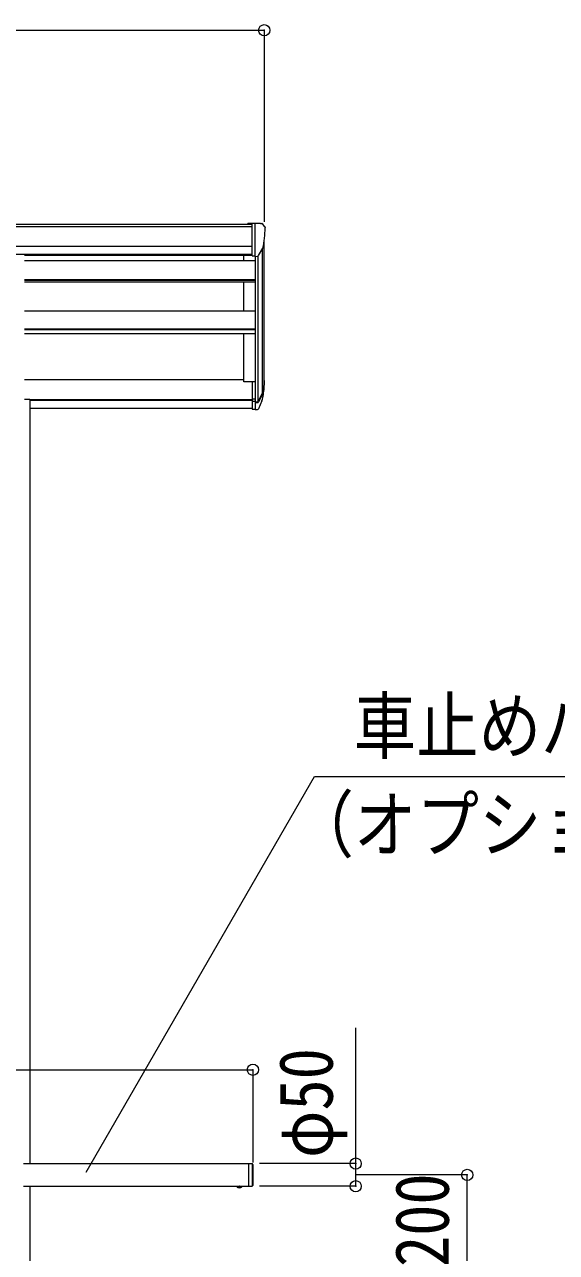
# Model space of a CAD drawing. Units: millimetres at full size; details may follow other scales. Extents: x -6988 to 7066, y -4877 to 4823.
# Drawn here: x 3385 to 4560, y -2601 to 109 of the extents above; entities that cross this region are included whole.
import ezdxf
from ezdxf.enums import TextEntityAlignment as Align

# ---------------------------------------------------------------- set-up
doc = ezdxf.new("R2010")
doc.units = ezdxf.units.MM
doc.header["$LTSCALE"] = 25
doc.header["$PDMODE"] = 32
doc.header["$PDSIZE"] = 25
for name, color, linetype, lineweight in [('0-1_本体', 4, 'Continuous', 9), ('0-2_部品', 7, 'Continuous', 9), ('0-4_TABLE1', 3, 'Continuous', 9), ('0-5_DIM1', 3, 'Continuous', 9), ('0-A_寸法', 6, 'Continuous', 9)]:
    doc.layers.add(name, color=color, linetype=linetype, lineweight=lineweight)
doc.styles.add('ＭＳ ゴシック', font='')
doc.styles.get('ＭＳ ゴシック').set_extended_font_data('MS Gothic')

msp = doc.modelspace()

# ---------------------------------------------------------------- linework, layer by layer
at = {"layer": '0-1_本体'}
for p, q in [((1752.63, -331.04), (3887.63, -331.04)), ((1752.63, -336.39), (3887.63, -336.39)), ((3914.13, -680.56), (3914.13, -367.79)), ((1752.63, -379.92), (3887.63, -379.92)), ((1752.63, -397.59), (3887.63, -397.59)), ((3384.63, -399.96), (3887.63, -399.96)), ((3869.13, -411.22), (3869.13, -399.96)), ((3894.13, -402.42), (3894.13, -678.39)), ((3900.13, -401.95), (3900.13, -722.83)), ((3909.84, -386.59), (3909.84, -704.82)), ((3384.63, -411.22), (3894.13, -411.22)), ((3384.63, -453.14), (3894.13, -453.14)), ((3384.63, -454.64), (3894.13, -454.64)), ((3384.63, -458.84), (3894.13, -458.84)), ((3869.13, -522.57), (3869.13, -458.84)), ((3384.64, -522.57), (3894.13, -522.57)), ((3384.63, -562.02), (3894.13, -562.02)), ((3384.63, -563.49), (3894.13, -563.49)), ((3384.63, -572.75), (3894.13, -572.75)), ((3869.13, -679.22), (3869.13, -572.75)), ((3384.63, -674.42), (3869.13, -674.42)), ((3887.63, -679.22), (3869.13, -679.22)), ((3384.52, -717.24), (3396.52, -717.24)), ((3396.52, -717.24), (3396.52, -2404.69)), ((3396.52, -718.51), (3887.63, -718.51)), ((3396.52, -719.91), (3887.63, -719.91)), ((3396.52, -737.28), (3887.63, -737.28)), ((3396.52, -2454.69), (3396.52, -3179.69))]:
    msp.add_line(p, q, dxfattribs=at)
at = {"layer": '0-2_部品'}
for p, q in [((3887.63, -329.44), (3877.63, -329.52)), ((3877.63, -331.04), (3877.63, -329.52)), ((3887.63, -401.42), (3887.63, -329.44)), ((3906.13, -329.44), (3887.63, -329.44)), ((3894.13, -402.42), (3894.13, -329.44)), ((3906.13, -329.44), (3908.46, -329.58)), ((3909.22, -330), (3913.28, -335.81)), ((3916.13, -338.81), (3916.13, -339.44)), ((3887.63, -401.42), (3894.13, -401.42)), ((3894.13, -402.42), (3899.34, -402.1)), ((3901.75, -400.61), (3911.03, -384.54)), ((3887.63, -678.39), (3887.63, -739.45)), ((3887.63, -678.39), (3894.13, -678.39)), ((3894.13, -678.39), (3894.13, -740.27)), ((3900.56, -722.35), (3910.31, -703.94)), ((3911.73, -704.43), (3901.57, -723.6)), ((3887.63, -716.7), (3894.13, -716.7)), ((3887.63, -722.1), (3894.13, -722.1)), ((3894.13, -723.1), (3899.26, -723.1)), ((3894.13, -725.1), (3898.97, -725.1)), ((3909.15, -721.28), (3901.57, -738.77)), ((3887.63, -739.45), (3894.13, -739.45)), ((3894.13, -740.27), (3898.97, -740.27))]:
    msp.add_line(p, q, dxfattribs=at)
for centre, radius, start, end in [((3908.4, -330.58), 1, 35, 86.5), ((3714.13, -339.44), 202, 347.09739, 0), ((3913.13, -338.81), 3, 0, 87), ((3899.15, -399.11), 3, 273.5, 330), ((3826.18, -677.98), 88.05, 342.78929, 2.77608), ((3825.47, -682.26), 89.07, 345.58812, 5.50424), ((3780.91, -685.21), 133.22, 344.28698, 356.72013), ((3898.97, -722.1), 3, 270, 330), ((3899.26, -721.6), 1.5, 270, 330), ((3898.97, -737.27), 3, 270, 330)]:
    msp.add_arc(centre, radius, start, end, dxfattribs=at)
at = {"layer": '0-4_TABLE1'}
for p, q in [((3382.13, -2404.69), (3879.13, -2404.69)), ((3382.13, -2454.69), (3879.13, -2454.69))]:
    msp.add_line(p, q, dxfattribs=at)
at = {"layer": '0-5_DIM1'}
for p, q in [((3879.13, -2404.69), (3879.13, -2454.69)), ((3879.13, -2404.69), (3887.13, -2404.69)), ((3887.13, -2404.69), (3887.13, -2454.69)), ((3889.13, -2406.69), (3887.13, -2404.69)), ((3889.13, -2406.69), (3889.13, -2452.69)), ((3853.23, -2454.69), (3865.03, -2454.69)), ((3853.23, -2454.69), (3853.23, -2455.2)), ((3853.23, -2455.2), (3865.03, -2455.2)), ((3856.63, -2454.69), (3861.63, -2454.69)), ((3865.03, -2454.69), (3865.03, -2455.2)), ((3879.13, -2454.69), (3887.13, -2454.69)), ((3889.13, -2452.69), (3887.13, -2454.69))]:
    msp.add_line(p, q, dxfattribs=at)
for points in [[(3856.68, -2457.41), (3857.98, -2454.74), (3859.13, -2454.13)], [(3861.58, -2457.41), (3860.28, -2454.74), (3859.13, -2454.13)]]:
    msp.add_lwpolyline(points, dxfattribs=at)
msp.add_arc((3859.13, -2449.78), 8.02, 222.61678, 317.38322, dxfattribs=at)
at = {"layer": '0-A_寸法'}
for p, q in [((1726.13, 96.76), (3914.13, 96.76)), ((3914.13, 96.76), (3914.13, -325.86)), ((3520.74, -2423.64), (4025.14, -1549.98)), ((4025.14, -1549.98), (4978.05, -1549.98)), ((4116.13, -2404.69), (4116.13, -2104.69)), ((1751.13, -2197.39), (3889.13, -2197.39)), ((3889.13, -2197.39), (3889.13, -2402.01)), ((4116.13, -2404.69), (3903.44, -2404.69)), ((4116.13, -2454.69), (4116.13, -2404.69)), ((4362.59, -2429.69), (4116.13, -2429.69)), ((4362.59, -2629.7), (4362.59, -2429.69)), ((4116.13, -2454.69), (3903.44, -2454.69))]:
    msp.add_line(p, q, dxfattribs=at)
for p in [(3914.13, 96.76), (3889.13, -2197.39), (4116.13, -2404.69), (4362.59, -2429.69), (4116.13, -2454.69)]:
    msp.add_point(p, dxfattribs=at)

# ---------------------------------------------------------------- texts
at = {"layer": '0-A_寸法', "color": 7, "style": 'ＭＳ ゴシック', "width": 0.85}
for s, p in [('車止めバー', (4111.66, -1533.86)), ('（オプション）', (3974.16, -1751.26))]:
    msp.add_text(s, height=119.1, dxfattribs=at).set_placement(p, align=Align.BOTTOM_LEFT)
for s, p in [('φ50', (4101.13, -2392.19)), ('200', (4357.59, -2632.82))]:
    msp.add_text(s, height=119.1, rotation=90, dxfattribs=at).set_placement(p, align=Align.BOTTOM_LEFT)

doc.saveas('drawing.dxf')
